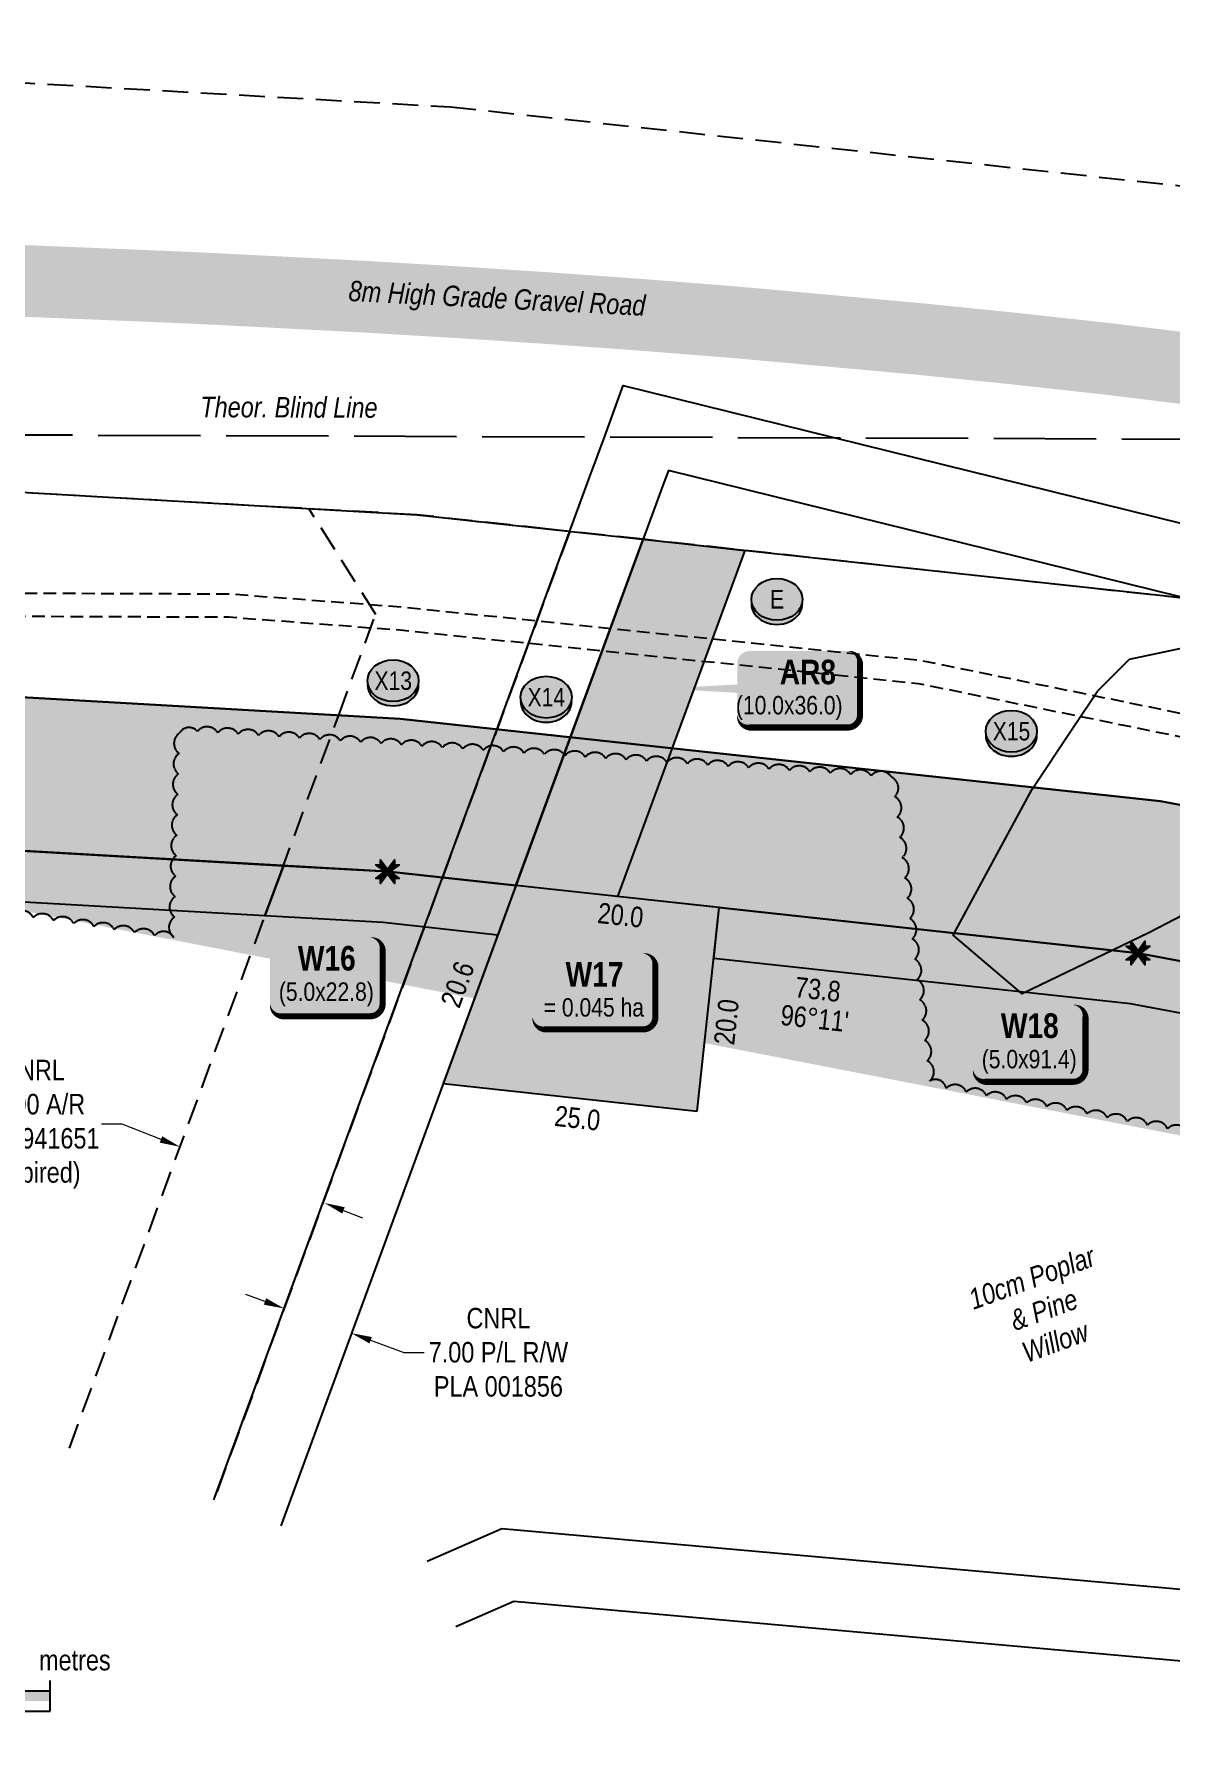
# Model space of a CAD drawing. Extents: x 471563 to 508050, y 6028961 to 6050146.
# Drawn here: x 473291 to 473846, y 6044106 to 6044942 of the extents above; entities that cross this region are included whole.
import ezdxf
from ezdxf.enums import TextEntityAlignment as Align

# ---------------------------------------------------------------- set-up
doc = ezdxf.new("R2010")
doc.units = 0
doc.header["$LTSCALE"] = 5
doc.header["$PDSIZE"] = 0.5
for name, pattern in [('0', [1, 1, 0]), ('foc-ACCESSROAD', [3.75, 2.5, -1.25]), ('foc-UNSURVEYED', [12.5, 10, -2.5]), ('UG_PIPE', [1.875, 1.25, -0.625])]:
    doc.linetypes.add(name, pattern=pattern)
doc.layers.get('Defpoints').update_dxf_attribs({"color": 9})
for name, color, linetype in [('AS-PIPE-UG', 44, 'UG_PIPE'), ('AS-ROADS', 254, 'Continuous'), ('C-RW', 13, 'Continuous'), ('DETAIL-T', 7, 'Continuous'), ('F-AR', 190, 'foc-ACCESSROAD'), ('F-RW', 190, 'Continuous'), ('F-WS', 190, 'foc-ACCESSROAD'), ('L-BD1', 253, 'Continuous'), ('L-MON', 1, 'Continuous'), ('L-USEC', 7, 'foc-UNSURVEYED'), ('P-CROSSINGS', 250, 'Continuous'), ('P-CROSSINGS AR', 250, 'Continuous'), ('P-PROPOSED', 10, 'Continuous'), ('P-PROPOSED-H', 21, 'Continuous'), ('P-TEMP-BLOCKS', 250, 'Continuous'), ('P-TEMP-H', 41, 'Continuous'), ('P-TEMP_WORKSPACE', 46, 'Continuous'), ('P-WORKAREA', 113, 'Continuous'), ('P-WORKAREA-H', 111, 'Continuous'), ('T-BUSH', 110, '0'), ('T-BUSH-T', 110, 'Continuous'), ('WETLAND', 143, 'Continuous')]:
    doc.layers.add(name, color=color, linetype=linetype)
for name, color, linetype, lineweight in [('F-AR-T', 190, 'Continuous', 9), ('F-RW-T', 190, 'Continuous', 9), ('P-TEMP-T', 46, 'Continuous', 18), ('T-TEXT', 48, 'Continuous', 18)]:
    doc.layers.add(name, color=color, linetype=linetype, lineweight=lineweight)
doc.styles.add('80', font='ARIALN.TTF', dxfattribs={"height": 10})
doc.styles.add('80CG', font='ARIALN.TTF', dxfattribs={"height": 10})
doc.styles.add('80L', font='ARIALN.TTF', dxfattribs={"height": 10})
doc.styles.add('80LS', font='ARIALNI.TTF', dxfattribs={"height": 10})
doc.styles.add('BOLD', font='ARIALNB.TTF')
doc.styles.add('Crossing', font='ARIALN.TTF', dxfattribs={"height": 10})
doc.dimstyles.new('Compass 5 000', dxfattribs={"dimscale": 5, "dimtxt": 9, "dimasz": 2, "dimexe": 0.2, "dimexo": 0.0625, "dimgap": 0.5, "dimtad": 0, "dimtih": 1, "dimtoh": 1, "dimzin": 0, "dimdsep": 46, "dimtxsty": '80CG', "dimcen": 0.1, "dimse1": 1, "dimse2": 1, "dimclrd": 256, "dimclrt": 256, "dimaunit": 1, "dimadec": 4, "dimazin": 0, "dimtfac": 0.06, "dimtofl": 0, "dimtmove": 0, "dimatfit": 1, "dimfxl": 0.2, "dimtolj": 1, "dimtzin": 0, "dimlwd": -1, "dimarcsym": 0})

# ---------------------------------------------------------------- blocks, each defined once
blk = doc.blocks.new('xing2')
h = blk.add_hatch(color=50)
h.dxf.hatch_style = 1
edge = h.paths.add_edge_path()
edge.add_ellipse((0, 0), major_axis=(-12.5, 0), ratio=0.816297, start_angle=0, end_angle=360)
h = blk.add_hatch(color=250)
h.dxf.hatch_style = 1
edge = h.paths.add_edge_path()
edge.add_ellipse((0, -2.05), major_axis=(-12.5, 0), ratio=0.816297, start_angle=0, end_angle=180)
edge.add_line((12.5, -2.05), (12.5, 0))
edge.add_ellipse((0, 0), major_axis=(-12.5, 0), ratio=0.816297, start_angle=0, end_angle=180, ccw=False)
edge.add_line((-12.5, 0), (-12.5, -2.05))
at = {"color": 250}
blk.add_ellipse((0, 0), major_axis=(-12.5, 0), ratio=0.816297, dxfattribs=at)
blk.add_ellipse((0, -2.05), major_axis=(-12.5, 0), ratio=0.816297, start_param=0, end_param=3.141593, dxfattribs=at)
at = {"color": 250, "style": 'Crossing'}
blk.add_attdef('CROSSING', text='', height=9, dxfattribs=at).set_placement((0.09, 0.02), align=Align.MIDDLE_CENTER)
at = {"color": 250, "style": 'Crossing', "flags": 1}
for tag, p in [('OWNER', (0.09, -12.49)), ('DESCRIPTION', (0.09, -25.77)), ('LOCATION', (0.09, -39.3)), ('DWG_REF', (0.09, -52.84))]:
    blk.add_attdef(tag, text='', height=9, dxfattribs=at).set_placement(p, align=Align.MIDDLE_CENTER)
blk = doc.blocks.new('TEMP')
h = blk.add_hatch(color=255)
h.dxf.hatch_style = 1
h.paths.add_polyline_path([(0, 0.25), (-0.67, 1.15), (-0.67, 0.67), (-1.15, 0.67), (-0.25, 0), (-1.15, -0.67), (-0.67, -0.67), (-0.67, -1.15), (0, -0.25), (0.67, -1.15), (0.67, -0.67), (1.15, -0.67), (0.25, 0), (1.15, 0.67), (0.67, 0.67), (0.67, 1.15)])
h.paths.add_polyline_path([(0.57, 0.85), (0.57, 0.57), (0.85, 0.57), (0.08, 0), (0.85, -0.57), (0.57, -0.57), (0.57, -0.85), (0, -0.08), (-0.57, -0.85), (-0.57, -0.57), (-0.85, -0.57), (-0.08, 0), (-0.85, 0.57), (-0.57, 0.57), (-0.57, 0.85), (0, 0.08)], flags=16)
h = blk.add_hatch(color=1)
h.dxf.hatch_style = 1
h.paths.add_polyline_path([(0, 0.08), (-0.57, 0.85), (-0.57, 0.57), (-0.85, 0.57), (-0.08, 0), (-0.85, -0.57), (-0.57, -0.57), (-0.57, -0.85), (0, -0.08), (0.57, -0.85), (0.57, -0.57), (0.85, -0.57), (0.08, 0), (0.85, 0.57), (0.57, 0.57), (0.57, 0.85)])
h = blk.add_hatch(color=1)
h.dxf.hatch_style = 1
h.paths.add_polyline_path([(-0.08, 0), (-0.85, 0.57), (-0.57, 0.57), (-0.57, 0.85), (0, 0.08), (0.57, 0.85), (0.57, 0.57), (0.85, 0.57), (0.08, 0), (0.85, -0.57), (0.57, -0.57), (0.57, -0.85), (0, -0.08), (-0.57, -0.85), (-0.57, -0.57), (-0.85, -0.57)])
at = {"color": 1}
for p, q in [((-0.08, 0), (0.08, 0)), ((0, 0.08), (0, -0.08))]:
    blk.add_line(p, q, dxfattribs=at)
at = {"color": 255, "flags": 128}
blk.add_lwpolyline([(-0.25, 0), (-1.15, 0.67), (-0.67, 0.67), (-0.67, 1.15), (0, 0.25), (0.67, 1.15), (0.67, 0.67), (1.15, 0.67), (0.25, 0), (1.15, -0.67), (0.67, -0.67), (0.67, -1.15), (0, -0.25), (-0.67, -1.15), (-0.67, -0.67), (-1.15, -0.67)], close=True, dxfattribs=at)
at = {"color": 1, "flags": 128}
blk.add_lwpolyline([(-0.08, 0), (-0.85, 0.57), (-0.57, 0.57), (-0.57, 0.85), (0, 0.08), (0.57, 0.85), (0.57, 0.57), (0.85, 0.57), (0.08, 0), (0.85, -0.57), (0.57, -0.57), (0.57, -0.85), (0, -0.08), (-0.57, -0.85), (-0.57, -0.57), (-0.85, -0.57)], close=True, dxfattribs=at)
blk = doc.blocks.new('*U272')
h = blk.add_hatch(color=111)
edge = h.paths.add_edge_path()
edge.add_line((-24, -18.88), (24, -18.88))
edge.add_arc((24, -12.88), 6, 270, 360)
edge.add_line((30, -12.88), (30, 12.5))
edge.add_arc((24, 12.5), 6, 0, 90)
edge.add_line((24, 18.5), (-24, 18.5))
edge.add_arc((-24, 12.5), 6, 90, 180)
edge.add_line((-30, 12.5), (-30, -12.88))
edge.add_arc((-24, -12.88), 6, 180, 270)
at = {"color": 250, "flags": 128}
blk.add_lwpolyline([(-24, -18.88, 3, 3, 0), (24, -18.88, 3, 3, 0.414214), (30, -12.88, 3, 3, 0), (30, 12.5, 3, 0, 0.414214), (24, 18.5, 0, 0, 0), (-24, 18.5, 0, 0, 0.414214), (-30, 12.5, 0, 0, 0), (-30, -12.88, 0, 3, 0.414214)], format="xyseb", close=True, dxfattribs=at)
at = {"flags": 128}
blk.add_lwpolyline([(-66.29, 0.21, 0, 7.5, 0), (0, 0, 0, 0, 0)], format="xyseb", dxfattribs=at)
at = {"color": 250}
for tag, p, height, style in [('TEMP_AREA_W1_001', (-9.21, 2.24), 12, 'BOLD'), ('ENTER_TEXT_001', (-30.66, -12.47), 9, '80')]:
    blk.add_attdef(tag, p, '', height=height, dxfattribs=dict(at, style=style))
blk = doc.blocks.new('*U273')
h = blk.add_hatch(color=191)
edge = h.paths.add_edge_path()
edge.add_line((-24, -18.62), (24, -18.62))
edge.add_arc((24, -12.62), 6, 270, 360)
edge.add_line((30, -12.62), (30, 12.5))
edge.add_arc((24, 12.5), 6, 0, 90)
edge.add_line((24, 18.5), (-24, 18.5))
edge.add_arc((-24, 12.5), 6, 90, 180)
edge.add_line((-30, 12.5), (-30, -12.62))
edge.add_arc((-24, -12.62), 6, 180, 270)
at = {"color": 250, "flags": 128}
blk.add_lwpolyline([(-24, -18.62, 3, 3, 0), (24, -18.62, 3, 3, 0.414214), (30, -12.62, 3, 3, 0), (30, 12.5, 3, 0, 0.414214), (24, 18.5, 0, 0, 0), (-24, 18.5, 0, 0, 0.414214), (-30, 12.5, 0, 0, 0), (-30, -12.62, 0, 3, 0.414214)], format="xyseb", close=True, dxfattribs=at)
at = {"flags": 128}
blk.add_lwpolyline([(16.68, 8.46, 0, 7.5, 0), (0, 0, 0, 0, 0)], format="xyseb", dxfattribs=at)
at = {"color": 250}
for tag, p, height, style in [('TEMP_AREA_W1_001', (-9.21, 2.24), 12, 'BOLD'), ('ENTER_TEXT_001', (-30.66, -12.47), 9, '80')]:
    blk.add_attdef(tag, p, '', height=height, dxfattribs=dict(at, style=style))
blk = doc.blocks.new('*U271')
h = blk.add_hatch(color=111)
edge = h.paths.add_edge_path()
edge.add_line((-21.5, -20), (21.5, -20))
edge.add_arc((21.5, -14), 6, 270, 360)
edge.add_line((27.5, -14), (27.5, 12.5))
edge.add_arc((21.5, 12.5), 6, 0, 90)
edge.add_line((21.5, 18.5), (-21.5, 18.5))
edge.add_arc((-21.5, 12.5), 6, 90, 180)
edge.add_line((-27.5, 12.5), (-27.5, -14))
edge.add_arc((-21.5, -14), 6, 180, 270)
at = {"color": 250, "flags": 128}
blk.add_lwpolyline([(-21.5, -20, 3, 3, 0), (21.5, -20, 3, 3, 0.414214), (27.5, -14, 3, 3, 0), (27.5, 12.5, 3, 0, 0.414214), (21.5, 18.5, 0, 0, 0), (-21.5, 18.5, 0, 0, 0.414214), (-27.5, 12.5, 0, 0, 0), (-27.5, -14, 0, 3, 0.414214)], format="xyseb", close=True, dxfattribs=at)
at = {"flags": 128}
blk.add_lwpolyline([(13.17, 10.83, 0, 7.5, 0), (0, 0, 0, 0, 0)], format="xyseb", dxfattribs=at)
at = {"color": 250}
for tag, p, height, style in [('TEMP_AREA_W1_001', (-9.21, 2.24), 12, 'BOLD'), ('ENTER_TEXT_001', (-30.66, -12.47), 9, '80')]:
    blk.add_attdef(tag, p, '', height=height, dxfattribs=dict(at, style=style))
blk = doc.blocks.new('*U230')
h = blk.add_hatch(color=191)
edge = h.paths.add_edge_path()
edge.add_line((-21.5, -19.07), (21.5, -19.07))
edge.add_arc((21.5, -13.07), 6, 270, 360)
edge.add_line((27.5, -13.07), (27.5, 12.5))
edge.add_arc((21.5, 12.5), 6, 0, 90)
edge.add_line((21.5, 18.5), (-21.5, 18.5))
edge.add_arc((-21.5, 12.5), 6, 90, 180)
edge.add_line((-27.5, 12.5), (-27.5, -13.07))
edge.add_arc((-21.5, -13.07), 6, 180, 270)
at = {"color": 250, "flags": 128}
blk.add_lwpolyline([(-21.5, -19.07, 3, 3, 0), (21.5, -19.07, 3, 3, 0.414214), (27.5, -13.07, 3, 3, 0), (27.5, 12.5, 3, 0, 0.414214), (21.5, 18.5, 0, 0, 0), (-21.5, 18.5, 0, 0, 0.414214), (-27.5, 12.5, 0, 0, 0), (-27.5, -13.07, 0, 3, 0.414214)], format="xyseb", close=True, dxfattribs=at)
at = {"flags": 128}
blk.add_lwpolyline([(-15.93, 6.66, 0, 7.5, 0), (0, 0, 0, 0, 0)], format="xyseb", dxfattribs=at)
at = {"color": 250}
for tag, p, height, style in [('TEMP_AREA_W1_001', (-9.21, 2.24), 12, 'BOLD'), ('ENTER_TEXT_001', (-30.66, -12.47), 9, '80')]:
    blk.add_attdef(tag, p, '', height=height, dxfattribs=dict(at, style=style))
blk = doc.blocks.new('*D274')
at = {"layer": 'Defpoints', "color": 0, "transparency": 16777216}
for p in [(473362.14, 6044398.77), (473334.77, 6044328.38), (473405.26, 6044300.98)]:
    blk.add_point(p, dxfattribs=at)
at = {"layer": 'F-AR-T', "transparency": 16777216}
for p, q in [((473333.79, 6044409.79), (473323.79, 6044409.79)), ((473352.82, 6044402.39), (473333.79, 6044409.79)), ((473441.94, 6044367.75), (473451.26, 6044364.12))]:
    blk.add_line(p, q, dxfattribs=at)
for points in [[(473353.42, 6044403.95), (473352.21, 6044400.84), (473362.14, 6044398.77)], [(473442.55, 6044369.3), (473441.34, 6044366.19), (473432.62, 6044371.37)]]:
    blk.add_solid(points, dxfattribs=at)
at = {"layer": 'F-AR-T', "transparency": 16777216, "insert": (473290.3, 6044409.79), "char_height": 10, "attachment_point": 5, "style": '80CG'}
blk.add_mtext('\\A1;CNRL\\P15.00 A/R\\PMSL 941651\\P(Expired)', dxfattribs=at)
blk = doc.blocks.new('*D275')
at = {"layer": 'Defpoints', "color": 0, "transparency": 16777216}
for p in [(473408.13, 6044306.61), (473445.84, 6044307.74), (473440.99, 6044294.54)]:
    blk.add_point(p, dxfattribs=at)
at = {"layer": 'F-RW-T', "transparency": 16777216}
for p, q in [((473403.6, 6044323.26), (473394.21, 6044326.71)), ((473455.23, 6044304.3), (473471.38, 6044298.36)), ((473471.38, 6044298.36), (473481.38, 6044298.36))]:
    blk.add_line(p, q, dxfattribs=at)
for points in [[(473404.17, 6044324.83), (473403.02, 6044321.7), (473412.99, 6044319.81)], [(473455.8, 6044305.86), (473454.65, 6044302.73), (473445.84, 6044307.74)]]:
    blk.add_solid(points, dxfattribs=at)
at = {"layer": 'F-RW-T', "transparency": 16777216, "insert": (473517.63, 6044298.36), "char_height": 10, "attachment_point": 5, "style": '80CG'}
blk.add_mtext('\\A1;CNRL\\P7.00 P/L R/W\\PPLA 001856', dxfattribs=at)
blk = doc.blocks.new('*U389')
at = {"color": 0}
for p, q in [((-150, 0), (-150, 15)), ((-150, 10), (150.24, 10)), ((-100, 10), (-100, 15)), ((-50, 10), (-50, 15)), ((50, 10), (50, 15)), ((150.24, 0), (150.24, 15)), ((-150, 0), (150.24, 0))]:
    blk.add_line(p, q, dxfattribs=at)
for points in [[(-140, 10), (-130, 10), (-140, 5), (-130, 5)], [(-120, 10), (-110, 10), (-120, 5), (-110, 5)], [(-100, 10), (-50, 10), (-100, 5), (-50, 5)], [(50, 10), (150.24, 10), (50, 5), (150.24, 5)], [(-150, 5), (-140, 5), (-150, 0), (-140, 0)], [(-130, 5), (-120, 5), (-130, 0), (-120, 0)], [(-110, 5), (-100, 5), (-110, 0), (-100, 0)], [(-50, 5), (50, 5), (-50, 0), (50, 0)]]:
    blk.add_solid(points, dxfattribs=at)
at = {"color": 0, "style": '80'}
blk.add_text('metres', height=10, dxfattribs=at).set_placement((162.24, 20), align=Align.CENTER)
at = {"color": 0, "char_height": 10, "style": '80'}
for s, insert, attachment_point in [('0', (-150, 30.21), 2), ('10', (-100, 30.21), 2), ('20', (-50, 30.21), 2), ('40', (50, 30.21), 2), ('60', (136.7, 30.22), 3), ('Scale 1:1,000', (0.12, -5), 2)]:
    blk.add_mtext(s, dxfattribs=dict(at, insert=insert, attachment_point=attachment_point))
blk = doc.blocks.new('Well_proximity')
h = blk.add_hatch(color=191)
h.dxf.hatch_style = 1
edge = h.paths.add_edge_path()
edge.add_ellipse((0, 0), major_axis=(-12.5, 0), ratio=0.816297, start_angle=0, end_angle=360)
h = blk.add_hatch(color=250)
h.dxf.hatch_style = 1
edge = h.paths.add_edge_path()
edge.add_ellipse((0, -2.05), major_axis=(-12.5, 0), ratio=0.816297, start_angle=0, end_angle=180)
edge.add_line((12.5, -2.05), (12.5, 0))
edge.add_ellipse((0, 0), major_axis=(-12.5, 0), ratio=0.816297, start_angle=0, end_angle=180, ccw=False)
edge.add_line((-12.5, 0), (-12.5, -2.05))
at = {"color": 250}
blk.add_ellipse((0, 0), major_axis=(-12.5, 0), ratio=0.816297, dxfattribs=at)
blk.add_ellipse((0, -2.05), major_axis=(-12.5, 0), ratio=0.816297, start_param=0, end_param=3.141593, dxfattribs=at)
at = {"color": 250, "style": '80L'}
blk.add_attdef('CROSSING', text='', height=9, dxfattribs=at).set_placement((0.09, 0.02), align=Align.MIDDLE_CENTER)

msp = doc.modelspace()

# ---------------------------------------------------------------- hatches: boundary and pattern name
at = {"layer": 'P-PROPOSED-H'}
h = msp.add_hatch(color=256, dxfattribs=at)
h.dxf.hatch_style = 1
h.paths.add_polyline_path([(474545.295, 6044304.214), (474501.249, 6044243.558), (474437.31, 6044289.988), (474300.867, 6044368.559), (474006.554, 6044460.304), (473830.11, 6044493.426), (473463.451, 6044533.211), (473071.474, 6044555.539), (471977.279, 6044560.158), (471840.166, 6044567.014), (471840.166, 6044642.068), (471979.31, 6044635.111), (473073.765, 6044630.491), (473469.63, 6044607.941), (473841.085, 6044567.636), (474024.685, 6044533.171), (474331.09, 6044437.656), (474478.15, 6044352.971)])
edge = h.paths.add_edge_path(flags=17)
edge.add_arc((473070.71, 6044530.555), 24.987, 86.739735, 89.75814)
edge.add_arc((473461.392, 6044508.301), 24.987, 83.807306, 86.739734)
edge.add_arc((474000.51, 6044436.016), 24.987, 72.686284, 79.368286)
edge.add_arc((474290.792, 6044345.527), 24.987, 60.064365, 72.686284)
edge.add_arc((474423.696, 6044268.993), 24.987, 54.014625, 60.064365)
at = {"layer": 'P-TEMP-H'}
h = msp.add_hatch(color=256, dxfattribs=at)
h.dxf.hatch_style = 1
h.paths.add_polyline_path([(473403.587, 6044511.593), (473070.71, 6044530.555), (472319.681, 6044533.726), (472319.787, 6044558.712), (473071.474, 6044555.539), (473412.593, 6044536.108)])
h = msp.add_hatch(color=256, dxfattribs=at)
h.dxf.hatch_style = 1
h.paths.add_polyline_path([(473614.754, 6044416.26), (473625.536, 6044515.623), (473526.171, 6044526.405), (473490.653, 6044429.725)])
h = msp.add_hatch(color=256, dxfattribs=at)
h.dxf.hatch_style = 1
h.paths.add_polyline_path([(473625.536, 6044515.623), (473830.11, 6044493.426), (474006.554, 6044460.304), (474074.821, 6044439.024), (474067.385, 6044415.169), (474000.51, 6044436.016), (473826.452, 6044468.689), (473622.84, 6044490.782)])
at = {"layer": 'P-WORKAREA-H'}
h = msp.add_hatch(color=256, dxfattribs=at)
h.dxf.hatch_style = 1
h.paths.add_polyline_path([(473526.171, 6044526.405), (473588.315, 6044695.563), (473637.985, 6044690.14), (473575.853, 6044521.014)])
h = msp.add_hatch(color=256, dxfattribs=at)
h.dxf.hatch_style = 1
h.paths.add_polyline_path([(473412.593, 6044536.108), (473463.451, 6044533.211), (473526.171, 6044526.405), (473517.292, 6044502.235), (473461.392, 6044508.301), (473403.587, 6044511.593)])

# ---------------------------------------------------------------- linework, layer by layer
at = {"layer": 'AS-PIPE-UG', "flags": 128}
for points in [[(474574.206, 6044352.566), (474512.84, 6044391.041), (474386.565, 6044472.316), (474340.075, 6044496.716), (474285.94, 6044515.956), (474199.035, 6044532.551), (474031.365, 6044573.751), (473724.625, 6044636.186), (473470.6, 6044662.381), (473386.395, 6044668.736), (473252.54, 6044669.241), (472844.405, 6044667.236), (472680.34, 6044685.986), (472383.45, 6044692.356), (471974.155, 6044693.066), (471840.166, 6044699.831)], [(474569.076, 6044343.986), (474507.48, 6044382.605), (474381.528, 6044463.672), (474336.059, 6044487.536), (474283.314, 6044506.282), (474196.34, 6044521.584), (474028.89, 6044562.729), (473722.915, 6044625.009), (473469.596, 6044651.131), (473385.948, 6044657.444), (473252.546, 6044657.947), (472843.789, 6044655.939), (472679.576, 6044674.706), (472383.319, 6044681.062), (471973.86, 6044681.773), (471839.596, 6044688.552)]]:
    msp.add_lwpolyline(points, dxfattribs=at)
at = {"layer": 'AS-ROADS', "const_width": 35, "flags": 128}
msp.add_lwpolyline([(473906.465, 6044771.796), (473860.675, 6044778.141), (473814.665, 6044783.771), (473768.725, 6044788.811), (473722.97, 6044793.441), (473677.625, 6044797.571), (473632.695, 6044801.626), (473587.91, 6044805.181), (473543.275, 6044808.386), (473498.84, 6044811.291), (473454.555, 6044813.946), (473410.32, 6044816.266), (473366.74, 6044818.476), (473323.27, 6044820.266), (473280.185, 6044822.001), (473237.355, 6044823.461)], dxfattribs=at)
at = {"layer": 'C-RW', "flags": 128}
for points in [[(471840.166, 6044742.141), (471982.018, 6044735.048), (473076.82, 6044730.427), (473477.868, 6044707.582), (473855.718, 6044666.583), (474048.859, 6044630.327), (474371.388, 6044529.786), (474532.603, 6044436.949), (474596.791, 6044390.339)], [(474545.295, 6044304.214), (474478.15, 6044352.971), (474331.09, 6044437.656), (474024.685, 6044533.171), (473841.085, 6044567.636), (473469.63, 6044607.941), (473073.765, 6044630.491), (471979.31, 6044635.111), (471840.166, 6044642.068)]]:
    msp.add_lwpolyline(points, dxfattribs=at)
at = {"layer": 'F-AR'}
for points in [[(471840.166, 6044942.288), (471987.163, 6044934.938), (472698.256, 6044932.083), (473072.783, 6044930.578), (473494.168, 6044906.813), (473884.984, 6044864.529), (474097.163, 6044824.781), (474360.322, 6044742.63), (474451.878, 6044714.103), (474641.405, 6044605.2), (474690.188, 6044569.794)], [(474596.894, 6044390.512), (474532.596, 6044437.179), (474371.35, 6044529.829), (474231.558, 6044573.445), (474048.824, 6044630.463), (473855.763, 6044666.361), (473588.315, 6044695.563), (473552.446, 6044699.446), (473542.021, 6044700.573), (473477.778, 6044707.523), (473414.446, 6044711.095), (473066.823, 6044730.7), (472697.069, 6044732.185), (471981.878, 6044735.057), (471840.166, 6044742.13)]]:
    msp.add_lwpolyline(points, dxfattribs=at)
at = {"layer": 'F-RW'}
for points in [[(473378.647, 6044226.342), (473406.186, 6044301.304), (473526.734, 6044629.45), (473562.276, 6044726.201), (473569.388, 6044745.522), (473578.622, 6044770.693), (473682.138, 6044745.108), (473982.178, 6044671.058), (474116.732, 6044637.843), (474644.939, 6044507.449)], [(474636.55, 6044473.469), (474433.66, 6044523.557), (473652.188, 6044716.476), (473600.669, 6044729.192), (473598.145, 6044722.321), (473562.601, 6044625.567), (473411.276, 6044213.658)]]:
    msp.add_lwpolyline(points, dxfattribs=at)
at = {"layer": 'F-RW', "flags": 128}
for points in [[(473482.814, 6044196.312), (473519.343, 6044212.338), (473902.017, 6044178.15), (474149.097, 6044346.682), (474225.995, 6044574.363), (474327.615, 6044611.974), (474623.431, 6044434.826)], [(474605.459, 6044404.814), (474324.03, 6044573.346), (474253.795, 6044547.351), (474178.49, 6044324.386), (473911.381, 6044142.193), (473525.174, 6044176.696), (473496.868, 6044164.278)]]:
    msp.add_lwpolyline(points, dxfattribs=at)
at = {"layer": 'F-WS'}
msp.add_lwpolyline([(473308.061, 6044251.578), (473439.611, 6044609.651), (473457.705, 6044658.901), (473425.019, 6044710.592), (473477.778, 6044707.523), (473552.446, 6044699.446), (473378.416, 6044225.73)], dxfattribs=at)
at = {"layer": 'L-USEC', "flags": 128}
msp.add_lwpolyline([(472697.166, 6044748.747), (474690.811, 6044741.521)], dxfattribs=at)
at = {"layer": 'P-PROPOSED'}
for points in [[(471840.166, 6044642.068), (471979.31, 6044635.111), (473073.765, 6044630.491), (473469.63, 6044607.941), (473841.085, 6044567.636), (474024.685, 6044533.171), (474331.09, 6044437.656), (474478.15, 6044352.971), (474545.295, 6044304.214)], [(474501.249, 6044243.558), (474437.31, 6044289.988), (474300.867, 6044368.559), (474006.554, 6044460.304), (473830.11, 6044493.426), (473463.451, 6044533.211), (473071.474, 6044555.539), (471977.279, 6044560.158), (471840.166, 6044567.014)]]:
    msp.add_lwpolyline(points, dxfattribs=at)
msp.add_arc((473461.392, 6044508.301), 24.987, 83.807306, 86.739734, dxfattribs=at)
at = {"layer": 'P-TEMP_WORKSPACE'}
for points in [[(473403.587, 6044511.593), (473070.71, 6044530.555), (472319.681, 6044533.726), (472319.787, 6044558.712), (473071.474, 6044555.539), (473412.593, 6044536.108)], [(473614.754, 6044416.26), (473625.536, 6044515.623), (473526.171, 6044526.405), (473490.653, 6044429.725)], [(473625.536, 6044515.623), (473830.11, 6044493.426), (474006.554, 6044460.304), (474074.821, 6044439.024), (474067.385, 6044415.169), (474000.51, 6044436.016), (473826.452, 6044468.689), (473622.84, 6044490.782)]]:
    msp.add_lwpolyline(points, close=True, dxfattribs=at)
at = {"layer": 'P-WORKAREA'}
for points in [[(473526.171, 6044526.405), (473588.315, 6044695.563), (473637.985, 6044690.14), (473575.853, 6044521.014)], [(473412.593, 6044536.108), (473463.451, 6044533.211), (473526.171, 6044526.405), (473517.292, 6044502.235), (473461.392, 6044508.301), (473403.587, 6044511.593)]]:
    msp.add_lwpolyline(points, close=True, dxfattribs=at)
at = {"layer": 'T-BUSH', "flags": 128}
msp.add_lwpolyline([(473920.644, 6044262.216, 0.5205671), (473929.125, 6044267.504, 0.5205671), (473937.606, 6044272.792, 0.5205671), (473946.087, 6044278.08, 0.5205671), (473954.568, 6044283.368, 0.5205671), (473963.05, 6044288.656, 0.5205671), (473971.531, 6044293.944, 0.5205671), (473980.012, 6044299.232, 0.5205671), (473987.72, 6044305.573, 0.5205671), (473995.299, 6044312.088, 0.5205671), (474002.878, 6044318.604, 0.5205671), (474010.457, 6044325.12, 0.5205671), (474018.205, 6044331.426, 0.5205671), (474026.147, 6044337.494, 0.5205671), (474034.089, 6044343.562, 0.5205671), (474042.031, 6044349.63, 0.5205671), (474049.972, 6044355.698, 0.5205671), (474057.146, 6044362.544, 0.5205671), (474063.308, 6044370.413, 0.5205671), (474069.469, 6044378.283, 0.5205671), (474075.631, 6044386.152, 0.5205671), (474081.793, 6044394.021, 0.5205671), (474085.672, 6044402.901, 0.5205671), (474087.352, 6044412.753, 0.5205671), (474089.031, 6044422.606, 0.5205671), (474090.711, 6044432.459, 0.5205671), (474092.39, 6044442.311, 0.5205671), (474092.455, 6044451.91, 0.5205671), (474085.596, 6044458.12, 0.5205671), (474076.082, 6044461.184, 0.5205671), (474066.569, 6044464.248, 0.5205671), (474057.055, 6044467.312, 0.5205671), (474047.542, 6044470.376, 0.5205671), (474038.028, 6044473.44, 0.5205671), (474028.515, 6044476.504, 0.5205671), (474019.001, 6044479.568, 0.5205671), (474013.712, 6044474.519, 0.5205671), (474010.768, 6044464.968, 0.5205671), (474007.823, 6044455.417, 0.5205671), (474004.879, 6044445.866, 0.5205671), (474001.934, 6044436.315, 0.5205671), (473998.99, 6044426.764, 0.5205671), (473996.045, 6044417.212, 0.5205671), (473993.101, 6044407.661, 0.5205671), (473990.156, 6044398.11, 0.5205671), (473987.212, 6044388.559, 0.5205671), (473982.165, 6044382.471, 0.5205671), (473972.334, 6044384.269, 0.5205671), (473962.502, 6044386.067, 0.5205671), (473952.67, 6044387.865, 0.5205671), (473942.839, 6044389.663, 0.5205671), (473933.007, 6044391.461, 0.5205671), (473923.175, 6044393.259, 0.5205671), (473913.344, 6044395.056, 0.5205671), (473903.512, 6044396.854, 0.5205671), (473893.68, 6044398.652, 0.5205671), (473883.848, 6044400.45, 0.5205671), (473874.017, 6044402.248, 0.5205671), (473864.185, 6044404.046, 0.5205671), (473854.353, 6044405.844, 0.5205671), (473844.522, 6044407.642, 0.5205671), (473834.69, 6044409.439, 0.5205671), (473824.858, 6044411.237, 0.5205671), (473815.027, 6044413.035, 0.5205671), (473805.195, 6044414.833, 0.5205671), (473795.363, 6044416.631, 0.5205671), (473785.532, 6044418.429, 0.5205671), (473775.7, 6044420.227, 0.5205671), (473765.868, 6044422.025, 0.5205671), (473756.037, 6044423.822, 0.5205671), (473746.205, 6044425.62, 0.5205671), (473736.373, 6044427.418, 0.5205671), (473728.352, 6044430.923, 0.5205671), (473727.132, 6044440.843, 0.5205671), (473725.912, 6044450.763, 0.5205671), (473724.692, 6044460.683, 0.5205671), (473723.472, 6044470.603, 0.5205671), (473722.253, 6044480.523, 0.5205671), (473721.033, 6044490.443, 0.5205671), (473719.813, 6044500.363, 0.5205671), (473718.593, 6044510.283, 0.5205671), (473717.373, 6044520.203, 0.5205671), (473716.154, 6044530.123, 0.5205671), (473714.934, 6044540.043, 0.5205671), (473713.714, 6044549.963, 0.5205671), (473712.494, 6044559.883, 0.5205671), (473711.274, 6044569.803, 0.5205671), (473709.679, 6044579.326, 0.5205671), (473699.706, 6044579.984, 0.5205671), (473689.733, 6044580.642, 0.5205671), (473679.76, 6044581.3, 0.5205671), (473669.787, 6044581.957, 0.5205671), (473659.814, 6044582.615, 0.5205671), (473649.841, 6044583.273, 0.5205671), (473639.868, 6044583.931, 0.5205671), (473629.895, 6044584.589, 0.5205671), (473619.922, 6044585.247, 0.5205671), (473609.949, 6044585.905, 0.5205671), (473599.976, 6044586.562, 0.5205671), (473590.003, 6044587.22, 0.5205671), (473580.03, 6044587.878, 0.5205671), (473570.057, 6044588.536, 0.5205671), (473560.084, 6044589.194, 0.5205671), (473550.11, 6044589.852, 0.5205671), (473540.137, 6044590.51, 0.5205671), (473530.164, 6044591.167, 0.5205671), (473520.191, 6044591.825, 0.5205671), (473510.218, 6044592.483, 0.5205671), (473500.245, 6044593.141, 0.5205671), (473490.272, 6044593.799, 0.5205671), (473480.299, 6044594.457, 0.5205671), (473470.326, 6044595.115, 0.5205671), (473460.353, 6044595.772, 0.5205671), (473450.38, 6044596.43, 0.5205671), (473440.407, 6044597.088, 0.5205671), (473430.434, 6044597.746, 0.5205671), (473420.461, 6044598.404, 0.5205671), (473410.488, 6044599.062, 0.5205671), (473400.515, 6044599.72, 0.5205671), (473390.542, 6044600.377, 0.5205671), (473380.569, 6044601.035, 0.5205671), (473370.596, 6044601.693, 0.5205671), (473361.9, 6044600.948, 0.5205671), (473361.625, 6044590.957, 0.5205671), (473361.35, 6044580.966, 0.5205671), (473361.074, 6044570.975, 0.5205671), (473360.799, 6044560.985, 0.5205671), (473360.524, 6044550.994, 0.5205671), (473360.249, 6044541.003, 0.5205671), (473359.973, 6044531.012, 0.5205671), (473359.698, 6044521.021, 0.5205671), (473359.423, 6044511.03, 0.5205671), (473359.148, 6044501.039, 0.5205671), (473349.729, 6044501.951, 0.5205671), (473339.842, 6044503.42, 0.5205671), (473329.956, 6044504.89, 0.5205671), (473320.07, 6044506.359, 0.5205671), (473310.184, 6044507.828, 0.5205671), (473300.298, 6044509.297, 0.5205671), (473290.412, 6044510.767, 0.5205671), (473280.526, 6044512.236, 0.5205671), (473270.639, 6044513.705, 0.5205671), (473260.753, 6044515.174, 0.5205671), (473250.867, 6044516.644, 0.5205671), (473240.981, 6044518.113, 0.5205671), (473235.522, 6044523.448, 0.5205671), (473235.4, 6044533.442, 0.5205671), (473235.277, 6044543.436, 0.5205671), (473235.154, 6044553.43, 0.5205671), (473235.031, 6044563.424, 0.5205671), (473234.908, 6044573.418, 0.5205671), (473234.785, 6044583.412, 0.5205671), (473234.662, 6044593.406, 0.5205671), (473234.54, 6044603.4, 0.5205671), (473234.417, 6044613.394, 0.5205671), (473234.294, 6044623.388, 0.5205671), (473234.171, 6044633.382, 0.5205671), (473234.048, 6044643.376, 0.5205671), (473233.925, 6044653.37, 0.5205671), (473233.802, 6044663.363, 0.5205671), (473233.679, 6044673.357, 0.5205671), (473233.557, 6044683.351, 0.5205671), (473231.556, 6044692.642, 0.5205671), (473225.086, 6044700.26, 0.5205671), (473218.615, 6044707.878, 0.5205671), (473208.725, 6044709.055, 0.5205671), (473198.791, 6044710.148, 0.5205671), (473188.856, 6044711.241, 0.5205671), (473178.921, 6044712.334, 0.5205671), (473168.986, 6044713.427, 0.5205671), (473159.051, 6044714.52, 0.5205671), (473149.117, 6044715.612, 0.5205671), (473139.182, 6044716.705, 0.5205671), (473129.247, 6044717.798, 0.5205671), (473119.312, 6044718.891, 0.5205671), (473109.378, 6044719.984, 0.5205671), (473099.443, 6044721.077, 0.5205671), (473089.508, 6044722.17, 0.5205671), (473079.573, 6044723.263, 0.5205671), (473069.638, 6044724.356, 0.5205671), (473063.466, 6044720.867, 0.5205671), (473062.605, 6044710.909, 0.5205671), (473061.744, 6044700.951, 0.5205671), (473060.883, 6044690.994, 0.5205671), (473060.022, 6044681.036, 0.5205671), (473051.405, 6044681.192, 0.5205671), (473041.565, 6044682.943, 0.5205671), (473031.725, 6044684.694, 0.5205671), (473021.885, 6044686.445, 0.5205671), (473015.931, 6044691.673, 0.5205671), (473015.281, 6044701.647, 0.5205671), (473014.631, 6044711.62, 0.5205671), (473013.981, 6044721.594, 0.5205671), (473013.331, 6044731.568, 0.5205671), (473008.217, 6044739.775, 0.5205671), (473001.869, 6044747.495, 0.5205671), (472995.521, 6044755.215, 0.5205671), (472988.959, 6044762.625, 0.5205671), (472979.493, 6044765.832, 0.5205671), (472970.026, 6044769.038, 0.5205671), (472960.56, 6044772.244, 0.5205671), (472951.093, 6044775.45, 0.5205671), (472941.627, 6044778.656, 0.5205671), (472932.16, 6044781.862, 0.5205671), (472923.422, 6044781.574, 0.5205671), (472916.027, 6044774.85, 0.5205671), (472908.632, 6044768.127, 0.5205671), (472901.236, 6044761.404, 0.5205671), (472891.443, 6044761.268, 0.5205671), (472881.456, 6044761.663, 0.5205671), (472873.043, 6044766.27, 0.5205671), (472865.246, 6044772.522, 0.5205671), (472857.448, 6044778.775, 0.5205671), (472849.651, 6044785.027, 0.5205671), (472841.853, 6044791.28, 0.5205671), (472833.798, 6044791.124, 0.5205671), (472825.523, 6044785.519, 0.5205671), (472816.533, 6044781.152, 0.5205671), (472807.537, 6044776.798, 0.5205671), (472798.541, 6044772.443, 0.5205671), (472789.545, 6044768.089, 0.5205671), (472780.548, 6044763.734, 0.5205671), (472771.552, 6044759.379, 0.5205671), (472762.556, 6044755.025, 0.5205671), (472753.56, 6044750.67, 0.5205671), (472744.564, 6044746.316, 0.5205671), (472735.567, 6044741.961, 0.5205671), (472726.571, 6044737.606, 0.5205671), (472717.575, 6044733.252, 0.5205671), (472708.579, 6044728.897, 0.5205671), (472702.043, 6044723.009, 0.5205671), (472702.097, 6044713.014, 0.5205671), (472702.151, 6044703.02, 0.5205671), (472702.205, 6044693.025, 0.5205671), (472702.259, 6044683.031, 0.5205671), (472702.312, 6044673.036, 0.5205671), (472702.366, 6044663.042, 0.5205671), (472702.42, 6044653.047, 0.5205671), (472702.474, 6044643.052, 0.5205671), (472702.528, 6044633.058, 0.5205671), (472702.582, 6044623.063, 0.5205671), (472702.636, 6044613.069, 0.5205671), (472702.689, 6044603.074, 0.5205671), (472702.743, 6044593.08, 0.5205671), (472702.797, 6044583.085, 0.5205671), (472702.851, 6044573.09, 0.5205671), (472702.905, 6044563.096, 0.5205671), (472702.959, 6044553.101, 0.5205671), (472703.013, 6044543.107, 0.5205671), (472696.657, 6044538.026, 0.5205671), (472686.991, 6044535.483, 0.5205671), (472677.325, 6044532.939, 0.5205671), (472667.66, 6044530.396, 0.5205671), (472657.994, 6044527.853, 0.5205671), (472648.328, 6044525.31, 0.5205671), (472638.663, 6044522.766, 0.5205671), (472628.997, 6044520.223, 0.5205671), (472619.331, 6044517.68, 0.5205671), (472613.994, 6044523.837, 0.5205671), (472610.191, 6044533.08, 0.5205671), (472606.389, 6044542.323, 0.5205671), (472602.587, 6044551.567, 0.5205671), (472598.785, 6044560.81, 0.5205671), (472594.983, 6044570.053, 0.5205671), (472591.181, 6044579.296, 0.5205671), (472587.378, 6044588.54, 0.5205671), (472583.576, 6044597.783, 0.5205671), (472579.774, 6044607.026, 0.5205671), (472575.972, 6044616.269, 0.5205671), (472572.17, 6044625.513, 0.5205671), (472562.832, 6044626.74, 0.5205671), (472552.842, 6044627.02, 0.5205671), (472542.851, 6044627.301, 0.5205671), (472532.86, 6044627.581, 0.5205671), (472522.869, 6044627.862, 0.5205671), (472512.879, 6044628.143, 0.5205671), (472502.888, 6044628.423, 0.5205671), (472492.897, 6044628.704, 0.5205671), (472482.906, 6044628.984, 0.5205671), (472472.915, 6044629.265, 0.5205671), (472462.925, 6044629.545, 0.5205671), (472452.934, 6044629.826, 0.5205671), (472442.943, 6044630.106, 0.5205671), (472432.952, 6044630.387, 0.5205671), (472422.962, 6044630.668, 0.5205671), (472412.971, 6044630.948, 0.5205671), (472402.98, 6044631.229, 0.5205671), (472392.989, 6044631.509, 0.5205671), (472382.998, 6044631.79, 0.5205671), (472373.005, 6044631.904, 0.5205671), (472363.011, 6044631.897, 0.5205671), (472353.016, 6044631.89, 0.5205671), (472343.021, 6044631.884, 0.5205671), (472333.027, 6044631.877, 0.5205671), (472323.032, 6044631.87, 0.5205671), (472313.037, 6044631.863, 0.5205671), (472303.042, 6044631.857, 0.5205671), (472293.048, 6044631.85, 0.5205671), (472283.053, 6044631.843, 0.5205671), (472273.058, 6044631.836, 0.5205671), (472263.064, 6044631.829, 0.5205671), (472253.069, 6044631.823, 0.5205671), (472243.074, 6044631.816, 0.5205671), (472233.079, 6044631.809, 0.5205671), (472223.085, 6044631.802, 0.5205671), (472213.09, 6044631.796, 0.5205671), (472203.095, 6044631.789, 0.5205671), (472193.101, 6044631.782, 0.5205671), (472183.106, 6044631.775, 0.5205671), (472173.111, 6044631.768, 0.5205671), (472163.116, 6044631.762, 0.5205671), (472153.122, 6044631.755, 0.5205671), (472143.127, 6044631.748, 0.5205671), (472133.132, 6044631.741, 0.5205671), (472123.138, 6044631.735, 0.5205671), (472113.143, 6044631.728, 0.5205671), (472103.148, 6044631.721, 0.5205671), (472093.154, 6044631.714, 0.5205671), (472083.159, 6044631.707, 0.5205671), (472073.164, 6044631.701, 0.5205671), (472063.169, 6044631.694, 0.5205671), (472053.175, 6044631.687, 0.5205671), (472043.18, 6044631.68, 0.5205671), (472033.185, 6044631.674, 0.5205671), (472023.191, 6044631.667, 0.5205671), (472013.196, 6044631.66, 0.5205671), (472003.201, 6044631.653, 0.5205671), (471993.206, 6044631.647, 0.5205671), (471983.212, 6044631.64, 0.5205671), (471973.227, 6044632.013, 0.5205671), (471963.246, 6044632.532, 0.5205671), (471953.264, 6044633.052, 0.5205671), (471943.283, 6044633.571, 0.5205671), (471933.302, 6044634.091, 0.5205671), (471923.321, 6044634.611, 0.5205671), (471913.34, 6044635.13, 0.5205671), (471903.358, 6044635.65, 0.5205671), (471893.377, 6044636.17, 0.5205671), (471883.396, 6044636.689, 0.5205671), (471873.415, 6044637.209, 0.5205671), (471863.434, 6044637.729, 0.5205671), (471853.452, 6044638.248, 0.5205671), (471840.01, 6044638.948, 0.5205671)], format="xyb", dxfattribs=at)
at = {"layer": 'WETLAND'}
msp.add_lwpolyline([(473964.089, 6044554.86), (473903.472, 6044538.672), (473835.341, 6044503.369), (473773.542, 6044473.565), (473739.758, 6044502.105), (473778.397, 6044573.55), (473798.146, 6044603.191), (473810.269, 6044621.386), (473825.951, 6044637.087), (473887.535, 6044650.084), (473959.216, 6044634.33), (473964.089, 6044554.86)], close=True, dxfattribs=at)

# ---------------------------------------------------------------- block references
at = {"layer": 'DETAIL-T', "xscale": 0.99947143, "yscale": 0.99947143, "zscale": 0.99947143}
msp.add_blockref('*U389', (473148.579, 6044123.054), dxfattribs=at)
at = {"layer": 'L-MON', "xscale": 4.997357149999892, "yscale": 4.997357149999892, "zscale": 4.997357149999892}
for p in [(473463.451, 6044533.211), (473830.11, 6044493.426)]:
    msp.add_blockref('TEMP', p, dxfattribs=at)
at = {"layer": 'P-CROSSINGS', "xscale": 0.99947143, "yscale": 0.99947143, "zscale": 0.99947143}
for p, values in [((473466.177, 6044626.473), {'CROSSING': 'X13'}), ((473540.959, 6044618.427), {'CROSSING': 'X14'}), ((473768.184, 6044601.812), {'CROSSING': 'X15'})]:
    msp.add_blockref('xing2', p, dxfattribs=at).add_auto_attribs(values)
at = {"layer": 'P-CROSSINGS AR', "linetype": 'Continuous', "xscale": 0.99947143, "yscale": 0.99947143, "zscale": 0.99947143}
msp.add_blockref('Well_proximity', (473653.691, 6044666.219), dxfattribs=at).add_auto_attribs({'CROSSING': 'E'})
at = {"layer": 'P-TEMP-BLOCKS', "xscale": 0.9994796499999833, "yscale": 0.9994796499999833, "zscale": 0.9994796499999833}
msp.add_blockref('*U272', (473664.278, 6044622.494), dxfattribs=at).add_auto_attribs({'TEMP_AREA_W1_001': 'AR8', 'ENTER_TEXT_001': '(10.0x36.0)'})
at = {"layer": 'P-TEMP-BLOCKS'}
ref = msp.add_blockref('*U271', (473433.581, 6044482.567), dxfattribs=dict(at, xscale=0.9994796499999833, yscale=0.9994796499999833, zscale=0.9994796499999833))
ref.add_attrib('TEMP_AREA_W1_001', 'W16', (473419.677, 6044484.912), dxfattribs={"layer": '0', "color": 250, "height": 11.9938, "style": 'BOLD'})
ref.add_attrib('ENTER_TEXT_001', '(5.0x22.8)', (473410.384, 6044470.103), dxfattribs={"layer": '0', "color": 250, "height": 8.9953, "style": '80'})
ref = msp.add_blockref('*U273', (473564.316, 6044474.76), dxfattribs=dict(at, xscale=0.9994796499999833, yscale=0.9994796499999833, zscale=0.9994796499999833))
ref.add_attrib('TEMP_AREA_W1_001', 'W17', (473550.477, 6044477.003), dxfattribs={"layer": '0', "color": 250, "height": 11.9938, "style": 'BOLD'})
ref.add_attrib('ENTER_TEXT_001', '= 0.045 ha', (473539.76, 6044462.413), dxfattribs={"layer": '0', "color": 250, "height": 8.9953, "style": '80'})
ref = msp.add_blockref('*U230', (473776.937, 6044449.62), dxfattribs=dict(at, xscale=0.9994796499999833, yscale=0.9994796499999833, zscale=0.9994796499999833))
ref.add_attrib('TEMP_AREA_W1_001', 'W18', (473763.094, 6044451.966), dxfattribs={"layer": '0', "color": 250, "height": 11.9938, "style": 'BOLD'})
ref.add_attrib('ENTER_TEXT_001', '(5.0x91.4)', (473753.74, 6044437.157), dxfattribs={"layer": '0', "color": 250, "height": 8.9953, "style": '80'})

# ---------------------------------------------------------------- texts
at = {"layer": 'L-BD1', "style": '80L'}
for s, p in [('73.8', (473673.684, 6044475.715)), ("96°11'", (473672.147, 6044461.556))]:
    msp.add_text(s, height=9.9947, rotation=353.8073, dxfattribs=at).set_placement(p, align=Align.MIDDLE)
at = {"layer": 'L-USEC', "insert": (473370.64, 6044765.209), "char_height": 9.99471, "attachment_point": 1, "rotation": 359.792311, "style": '80L'}
msp.add_mtext_dynamic_manual_height_columns('\\pi1.40941;{\\fArial Narrow|b0|i1|c0|p34;Theor. Blind Line}', width=87.67162, gutter_width=250.002, heights=[0], dxfattribs=at)
at = {"layer": 'P-TEMP-T', "style": '80L'}
for s, rotation, p in [('20.0', 353.807306, (473577.299, 6044511.954)), ('20.6', 69.827986, (473497.64, 6044478.158)), ('20.0', 83.807306, (473628.981, 6044459.774)), ('25.0', 353.807306, (473556.252, 6044412.821))]:
    msp.add_text(s, height=9.9947, rotation=rotation, dxfattribs=at).set_placement(p, align=Align.MIDDLE)
at = {"layer": 'T-BUSH-T', "insert": (473743.844, 6044327.643), "char_height": 9.99475, "attachment_point": 1, "rotation": 20, "style": '80LS'}
msp.add_mtext_dynamic_manual_height_columns('\\pi2.5865;10cm Poplar \\P\\pi18.10018;& Pine\\P\\pi18.24335;Willow', width=68.74807, gutter_width=50, heights=[0], dxfattribs=at)
at = {"layer": 'T-TEXT', "insert": (473444.781, 6044821.975), "char_height": 9.99475, "attachment_point": 1, "rotation": 357.1348, "style": '80LS'}
msp.add_mtext_dynamic_manual_height_columns('8m High Grade Gravel Road', width=145.8379, gutter_width=50, heights=[0], dxfattribs=at)

# ---------------------------------------------------------------- dimensions: what is measured, and where the dimension line sits
at = {"layer": 'F-AR-T'}
dim = msp.add_linear_dim(base=(473362.137, 6044398.771), p1=(473405.259, 6044300.981), p2=(473334.774, 6044328.382), angle=158.756556, text='CNRL\\P15.00 A/R\\PMSL 941651\\P(Expired)', dimstyle='Compass 5 000', dxfattribs=at)
dim.commit()
dim.dimension.update_dxf_attribs({"geometry": '*D274', "text_midpoint": (473290.298, 6044409.79), "dimtype": 161})
at = {"layer": 'F-RW-T'}
dim = msp.add_linear_dim(base=(473445.841, 6044307.744), p1=(473408.135, 6044306.609), p2=(473440.989, 6044294.539), angle=339.827986, text='CNRL\\P7.00 P/L R/W\\PPLA 001856', dimstyle='Compass 5 000', dxfattribs=at)
dim.commit()
dim.dimension.update_dxf_attribs({"geometry": '*D275', "text_midpoint": (473517.633, 6044298.36), "dimtype": 161})

doc.saveas('drawing.dxf')
